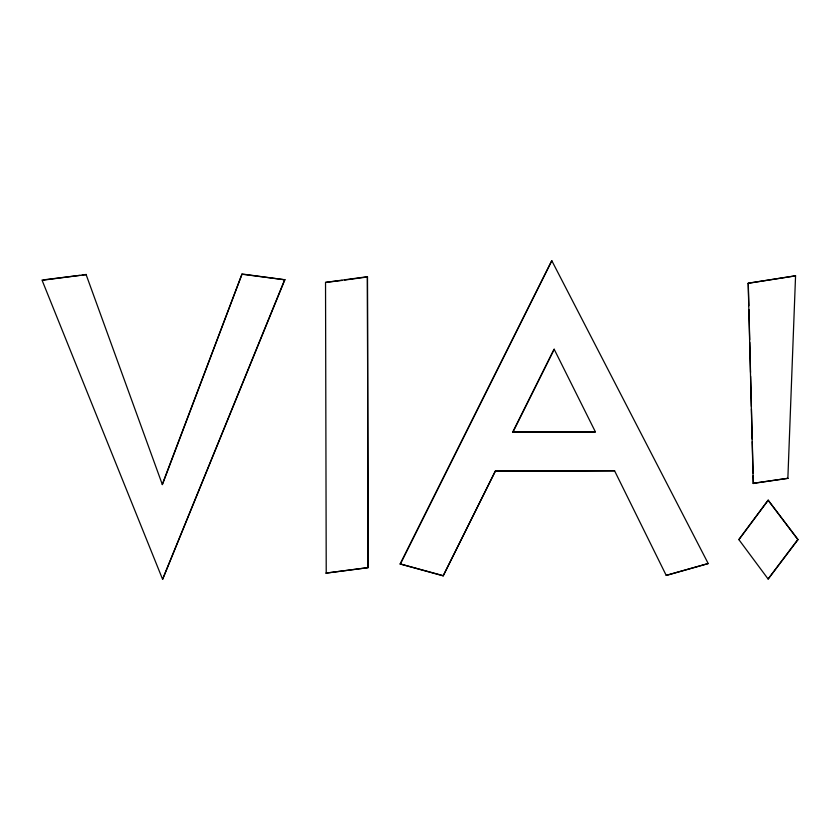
<?xml version="1.0" encoding="UTF-8"?>
<svg xmlns="http://www.w3.org/2000/svg" width="840" height="840" viewBox="0 0 840 840"><rect width="100%" height="100%" fill="white"/><g stroke="black" fill="none" stroke-linecap="round" stroke-linejoin="round"><path stroke-width="1.26" d="M787.857 478.328L795.564 275.814L748.188 283.248L753.239 483.336L787.857 478.328L753.239 483.336M162.278 484.407L242.046 273.998L284.855 279.783L162.603 579.306L42 280.056L86.111 274.575L82.226 275.079M284.76 279.542L162.603 579.306M400.176 563.955L551.796 260.694L708.215 563.546L666.225 575.4L614.575 470.778L495.38 471.03L443.173 575.862L400.176 563.955L443.079 575.621M400.27 564.186L551.796 260.694M512.862 431.823L554.159 349.219L595.403 431.886L512.946 432.065L595.403 431.886M512.946 432.065L554.159 349.219M443.173 575.862L495.38 471.03M738.864 539.606L768.17 500.178L798 539.648L768.138 579.033L738.864 539.606L768.17 500.178M797.905 539.406L768.138 579.033M748.188 283.248L795.564 275.814M326.225 573.332L325.531 282.408L367.427 276.707L368.12 567.641L326.141 573.101L368.12 567.641M342.132 280.403L325.531 282.408M344.663 280.056L367.521 276.948M43.386 280.119L79.632 275.415M495.464 471.272L614.575 470.778M243.432 274.407L284.855 279.783M768.264 500.409L798 539.648M708.215 563.546L666.225 575.4M242.046 273.998L162.372 484.649L86.016 274.334M748.283 283.479L748.85 305.718M748.944 309.635L749.7 339.717M749.774 342.332L750.529 372.414M750.624 376.341L751.391 406.413M751.453 409.028L752.21 439.11M752.273 441.725L753.071 473.109M753.134 475.724L753.333 483.578M367.427 276.707L368.036 567.399"/></g></svg>
